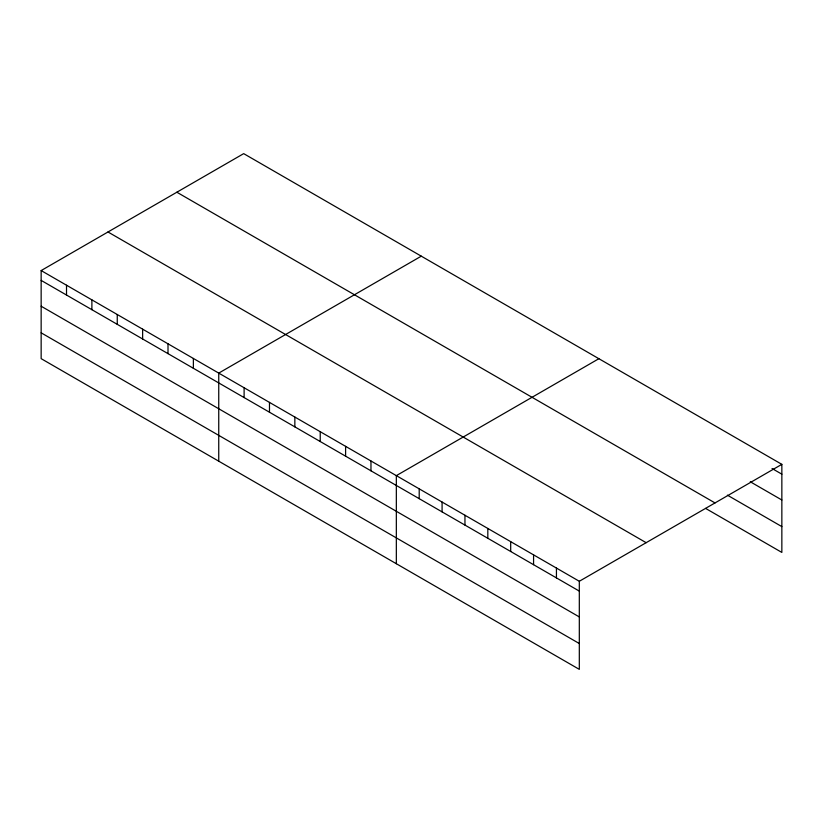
<?xml version="1.0" encoding="UTF-8"?>
<svg xmlns="http://www.w3.org/2000/svg" width="823" height="823" viewBox="0 0 823 823"><rect width="100%" height="100%" fill="white"/><g stroke="black" fill="none" stroke-linecap="round" stroke-linejoin="round"><path stroke-width="1.23" d="M41.15 270.572L579.31 581.275L579.31 669.366L41.15 358.653L41.15 270.572L243.69 153.634L781.85 464.347L781.85 552.428L705.609 508.408M421.283 256.169L218.743 373.107L218.743 461.189M598.877 358.705L396.336 475.643L396.336 563.724M579.31 581.275L781.85 464.347M772.046 468.513L781.85 474.171M750.267 481.764L781.85 499.993M727.398 495.158L781.85 526.607M176.852 192.222L715.012 502.935M107.988 231.983L646.148 542.686M41.15 280.396L579.31 591.109M41.15 306.228L579.31 616.931M41.15 332.831L579.31 643.535M556.441 568.076L556.441 577.9M533.571 554.867L533.571 564.691M510.692 541.657L510.692 551.492M487.823 528.459L487.823 538.283M464.954 515.249L464.954 525.084M442.085 502.051L442.085 511.875M419.205 488.841L419.205 498.666M370.967 460.993L370.967 470.818M345.598 446.344L345.598 456.168M320.229 431.694L320.229 441.519M294.85 417.045L294.85 426.88M269.481 402.396L269.481 412.23M244.112 387.756L244.112 397.581M193.374 358.458L193.374 368.282M168.005 343.808L168.005 353.633M142.636 329.159L142.636 338.994M117.257 314.52L117.257 324.344M91.888 299.87L91.888 309.695M66.519 285.221L66.519 295.046"/></g></svg>
